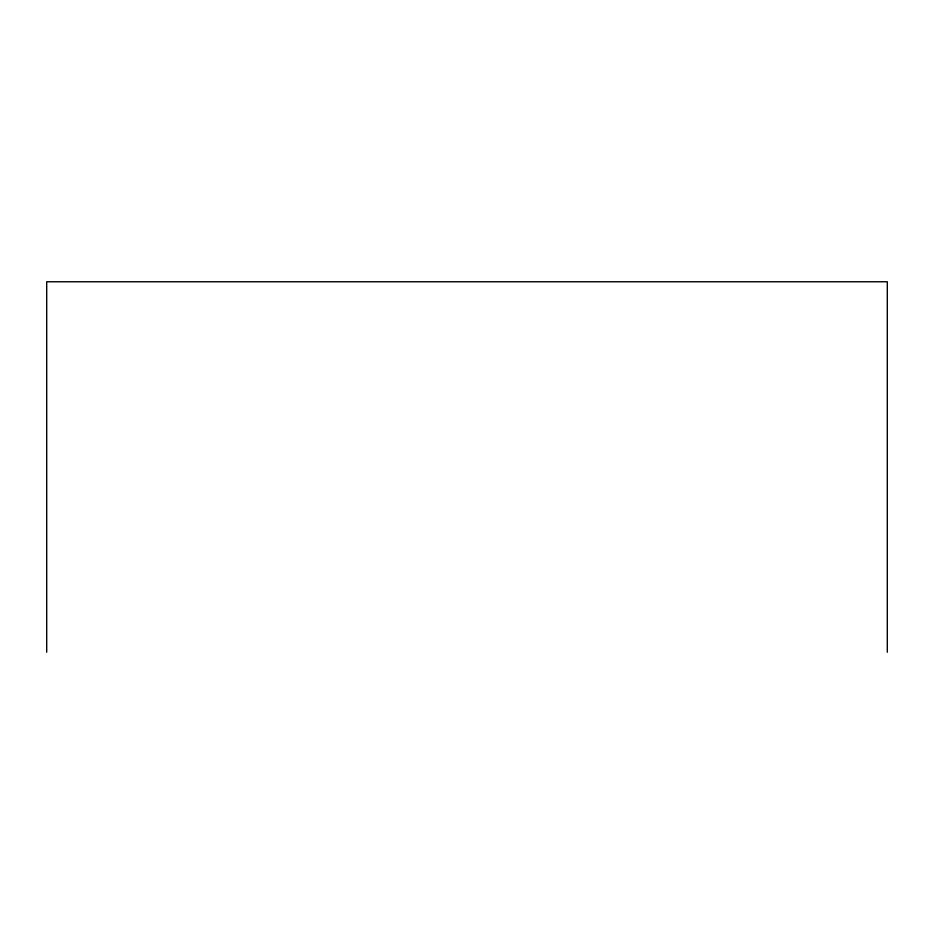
<?xml version="1.0" encoding="UTF-8"?>
<svg xmlns="http://www.w3.org/2000/svg" width="934" height="934" viewBox="0 0 934 934"><rect width="100%" height="100%" fill="white"/><g stroke="black" fill="none" stroke-linecap="round" stroke-linejoin="round"><path stroke-width="1.4" d="M887.3 652.236L887.3 281.764L46.7 281.764L46.7 652.236"/></g></svg>
